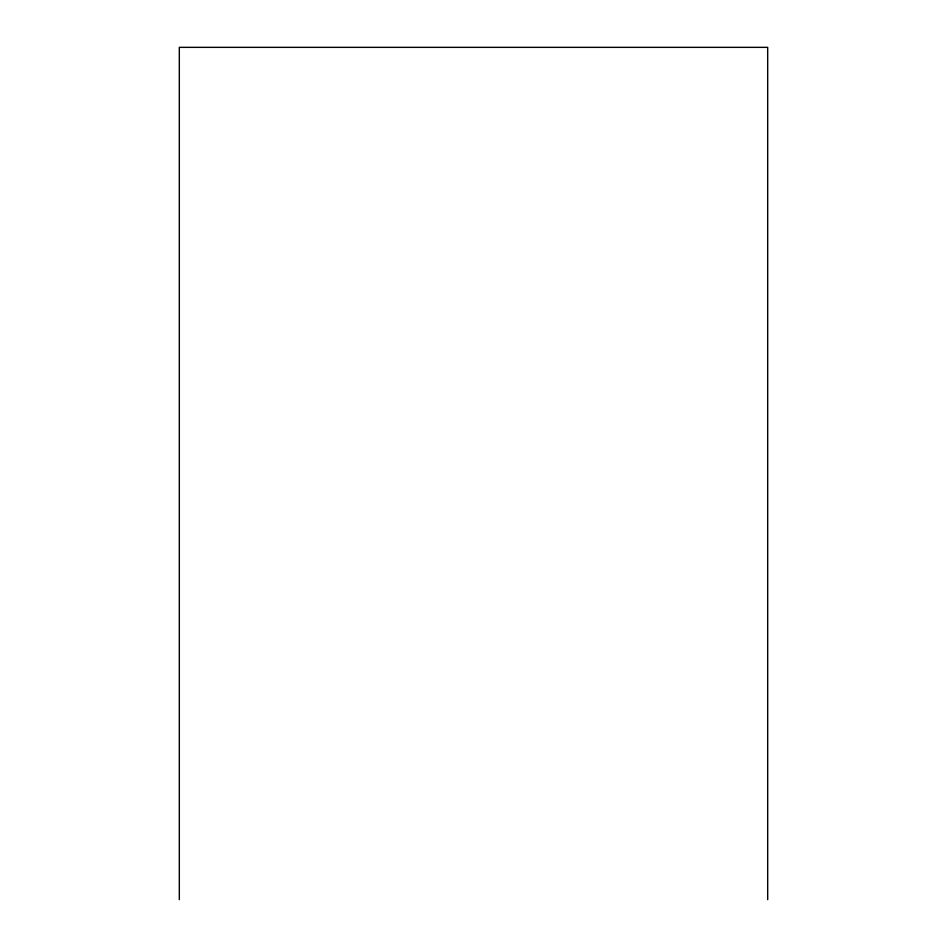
<?xml version="1.0" encoding="UTF-8"?>
<svg xmlns="http://www.w3.org/2000/svg" width="947" height="947" viewBox="0 0 947 947"><rect width="100%" height="100%" fill="white"/><g stroke="black" fill="none" stroke-linecap="round" stroke-linejoin="round"><path stroke-width="1.42" d="M767.686 899.65L767.686 47.35L179.314 47.35L179.314 899.65"/></g></svg>
